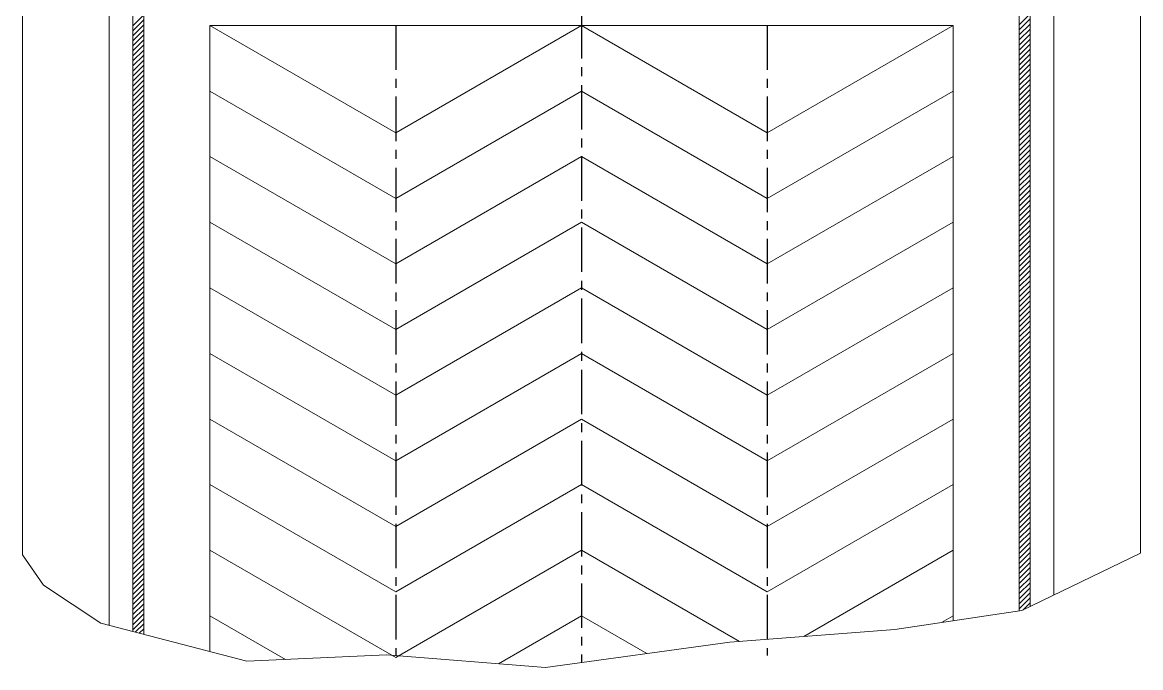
# Model space of a CAD drawing. Header units: millimetres. Extents: x 3265 to 3871, y 967 to 1387.
# Drawn here: x 3590.66 to 3622.09, y 1101.2 to 1119.33 of the extents above; entities that cross this region are included whole.
import ezdxf

# ---------------------------------------------------------------- set-up
doc = ezdxf.new("R2010")
doc.units = ezdxf.units.MM
doc.linetypes.add('CENTER', pattern=[2, 1.25, -0.25, 0.25, -0.25])
doc.linetypes.add('CENTER2', pattern=[28.575, 19.05, -3.175, 3.175, -3.175])
doc.layers.add('1', color=1, linetype='Continuous', lineweight=18, true_color=0xff0000)
doc.layers.add('2', color=2, linetype='Continuous', lineweight=18, true_color=0xffff00)

msp = doc.modelspace()

# ---------------------------------------------------------------- linework, layer by layer
at = {"color": 3, "linetype": 'CENTER'}
for p, q in [((3606.37389, 1135.56551), (3606.37389, 1101.33669)), ((3601.15149, 1119.24104), (3601.15149, 1101.53377)), ((3611.59629, 1119.24104), (3611.59629, 1101.53377))]:
    msp.add_line(p, q, dxfattribs=at)
at = {"layer": '1', "linetype": 'Continuous'}
for p, q in [((3590.66061, 1135.56551), (3590.66061, 1104.3647)), ((3622.08717, 1104.40895), (3622.08717, 1135.56551)), ((3593.10285, 1131.38882), (3593.10285, 1102.38369)), ((3619.64493, 1131.38882), (3619.64493, 1103.2326)), ((3593.76333, 1127.65634), (3593.76333, 1102.21151)), ((3618.98445, 1127.65634), (3618.98445, 1102.91447)), ((3594.07053, 1120.52991), (3594.07053, 1102.13142)), ((3618.67725, 1120.17682), (3618.67725, 1102.79168)), ((3595.92909, 1119.24104), (3616.81869, 1119.24104)), ((3595.92909, 1119.24104), (3595.92909, 1101.64691)), ((3616.81869, 1119.24104), (3616.81869, 1102.51309)), ((3591.25611, 1103.51679), (3590.66061, 1104.3647)), ((3622.08717, 1104.40895), (3618.75315, 1102.80306)), ((3592.86308, 1102.4462), (3591.25611, 1103.51679)), ((3618.75315, 1102.80306), (3615.18211, 1102.26776)), ((3596.96978, 1101.3756), (3592.86308, 1102.4462)), ((3616.49315, 1102.46429), (3616.81869, 1102.65224)), ((3615.18211, 1102.26776), (3610.53975, 1101.9109)), ((3610.53975, 1101.9109), (3605.36174, 1101.19717)), ((3600.89793, 1101.55404), (3596.96978, 1101.3756)), ((3605.36174, 1101.19717), (3600.89793, 1101.55404))]:
    msp.add_line(p, q, dxfattribs=at)
at = {"layer": '2', "linetype": 'CENTER2'}
for p, q in [((3593.76333, 1119.23276), (3594.07053, 1119.53996)), ((3618.67725, 1119.25652), (3618.98445, 1119.56372)), ((3618.67725, 1119.1151), (3618.98445, 1119.4223)), ((3593.76333, 1119.09133), (3594.07053, 1119.39853)), ((3593.76333, 1118.94991), (3594.07053, 1119.25711)), ((3593.76333, 1118.80849), (3594.07053, 1119.11569)), ((3601.15149, 1116.22588), (3595.92909, 1119.24104)), ((3606.37389, 1119.24104), (3601.15149, 1116.22588)), ((3606.37389, 1119.24104), (3611.59629, 1116.22588)), ((3611.59629, 1116.22588), (3616.81869, 1119.24104)), ((3618.67725, 1118.97367), (3618.98445, 1119.28087)), ((3618.67725, 1118.83225), (3618.98445, 1119.13945)), ((3593.76333, 1118.66707), (3594.07053, 1118.97427)), ((3593.76333, 1118.52565), (3594.07053, 1118.83285)), ((3618.67725, 1118.69083), (3618.98445, 1118.99803)), ((3618.67725, 1118.54941), (3618.98445, 1118.85661)), ((3593.76333, 1118.38423), (3594.07053, 1118.69143)), ((3593.76333, 1118.24281), (3594.07053, 1118.55001)), ((3618.67725, 1118.40799), (3618.98445, 1118.71519)), ((3618.67725, 1118.26657), (3618.98445, 1118.57377)), ((3593.76333, 1118.10138), (3594.07053, 1118.40858)), ((3593.76333, 1117.95996), (3594.07053, 1118.26716)), ((3618.67725, 1118.12515), (3618.98445, 1118.43235)), ((3618.67725, 1117.98372), (3618.98445, 1118.29092)), ((3593.76333, 1117.81854), (3594.07053, 1118.12574)), ((3593.76333, 1117.67712), (3594.07053, 1117.98432)), ((3593.76333, 1117.5357), (3594.07053, 1117.8429)), ((3618.67725, 1117.8423), (3618.98445, 1118.1495)), ((3618.67725, 1117.70088), (3618.98445, 1118.00808)), ((3618.67725, 1117.55946), (3618.98445, 1117.86666)), ((3593.76333, 1117.39428), (3594.07053, 1117.70148)), ((3593.76333, 1117.25286), (3594.07053, 1117.56006)), ((3618.67725, 1117.41804), (3618.98445, 1117.72524)), ((3618.67725, 1117.27662), (3618.98445, 1117.58382)), ((3593.76333, 1117.11144), (3594.07053, 1117.41864)), ((3593.76333, 1116.97001), (3594.07053, 1117.27721)), ((3601.15149, 1114.38268), (3595.92909, 1117.39784)), ((3606.37389, 1117.39784), (3601.15149, 1114.38268)), ((3606.37389, 1117.39784), (3611.59629, 1114.38268)), ((3611.59629, 1114.38268), (3616.81869, 1117.39784)), ((3618.67725, 1117.1352), (3618.98445, 1117.4424)), ((3618.67725, 1116.99378), (3618.98445, 1117.30098)), ((3593.76333, 1116.82859), (3594.07053, 1117.13579)), ((3593.76333, 1116.68717), (3594.07053, 1116.99437)), ((3618.67725, 1116.85235), (3618.98445, 1117.15955)), ((3618.67725, 1116.71093), (3618.98445, 1117.01813)), ((3593.76333, 1116.54575), (3594.07053, 1116.85295)), ((3593.76333, 1116.40433), (3594.07053, 1116.71153)), ((3618.67725, 1116.56951), (3618.98445, 1116.87671)), ((3618.67725, 1116.42809), (3618.98445, 1116.73529)), ((3618.67725, 1116.28667), (3618.98445, 1116.59387)), ((3593.76333, 1116.26291), (3594.07053, 1116.57011)), ((3593.76333, 1116.12149), (3594.07053, 1116.42869)), ((3593.76333, 1115.98006), (3594.07053, 1116.28726)), ((3618.67725, 1116.14525), (3618.98445, 1116.45245)), ((3618.67725, 1116.00383), (3618.98445, 1116.31103)), ((3593.76333, 1115.83864), (3594.07053, 1116.14584)), ((3593.76333, 1115.69722), (3594.07053, 1116.00442)), ((3618.67725, 1115.8624), (3618.98445, 1116.1696)), ((3618.67725, 1115.72098), (3618.98445, 1116.02818)), ((3593.76333, 1115.5558), (3594.07053, 1115.863)), ((3593.76333, 1115.41438), (3594.07053, 1115.72158)), ((3618.67725, 1115.57956), (3618.98445, 1115.88676)), ((3618.67725, 1115.43814), (3618.98445, 1115.74534)), ((3593.76333, 1115.27296), (3594.07053, 1115.58016)), ((3593.76333, 1115.13154), (3594.07053, 1115.43874)), ((3601.15149, 1112.53948), (3595.92909, 1115.55464)), ((3606.37389, 1115.55464), (3601.15149, 1112.53948)), ((3606.37389, 1115.55464), (3611.59629, 1112.53948)), ((3611.59629, 1112.53948), (3616.81869, 1115.55464)), ((3618.67725, 1115.29672), (3618.98445, 1115.60392)), ((3618.67725, 1115.1553), (3618.98445, 1115.4625)), ((3593.76333, 1114.99011), (3594.07053, 1115.29731)), ((3593.76333, 1114.84869), (3594.07053, 1115.15589)), ((3593.76333, 1114.70727), (3594.07053, 1115.01447)), ((3618.67725, 1115.01388), (3618.98445, 1115.32108)), ((3618.67725, 1114.87245), (3618.98445, 1115.17965)), ((3618.67725, 1114.73103), (3618.98445, 1115.03823)), ((3593.76333, 1114.56585), (3594.07053, 1114.87305)), ((3593.76333, 1114.42443), (3594.07053, 1114.73163)), ((3618.67725, 1114.58961), (3618.98445, 1114.89681)), ((3618.67725, 1114.44819), (3618.98445, 1114.75539)), ((3593.76333, 1114.28301), (3594.07053, 1114.59021)), ((3593.76333, 1114.14159), (3594.07053, 1114.44879)), ((3618.67725, 1114.30677), (3618.98445, 1114.61397)), ((3618.67725, 1114.16535), (3618.98445, 1114.47255)), ((3593.76333, 1114.00017), (3594.07053, 1114.30737)), ((3593.76333, 1113.85874), (3594.07053, 1114.16594)), ((3618.67725, 1114.02393), (3618.98445, 1114.33113)), ((3618.67725, 1113.88251), (3618.98445, 1114.18971)), ((3593.76333, 1113.71732), (3594.07053, 1114.02452)), ((3593.76333, 1113.5759), (3594.07053, 1113.8831)), ((3618.67725, 1113.74108), (3618.98445, 1114.04828)), ((3618.67725, 1113.59966), (3618.98445, 1113.90686)), ((3618.67725, 1113.45824), (3618.98445, 1113.76544)), ((3593.76333, 1113.43448), (3594.07053, 1113.74168)), ((3593.76333, 1113.29306), (3594.07053, 1113.60026)), ((3593.76333, 1113.15164), (3594.07053, 1113.45884)), ((3601.15149, 1110.69628), (3595.92909, 1113.71144)), ((3606.37389, 1113.71144), (3601.15149, 1110.69628)), ((3606.37389, 1113.71144), (3611.59629, 1110.69628)), ((3611.59629, 1110.69628), (3616.81869, 1113.71144)), ((3618.67725, 1113.31682), (3618.98445, 1113.62402)), ((3618.67725, 1113.1754), (3618.98445, 1113.4826)), ((3593.76333, 1113.01022), (3594.07053, 1113.31742)), ((3593.76333, 1112.86879), (3594.07053, 1113.17599)), ((3618.67725, 1113.03398), (3618.98445, 1113.34118)), ((3618.67725, 1112.89256), (3618.98445, 1113.19976)), ((3593.76333, 1112.72737), (3594.07053, 1113.03457)), ((3593.76333, 1112.58595), (3594.07053, 1112.89315)), ((3618.67725, 1112.75113), (3618.98445, 1113.05833)), ((3618.67725, 1112.60971), (3618.98445, 1112.91691)), ((3593.76333, 1112.44453), (3594.07053, 1112.75173)), ((3593.76333, 1112.30311), (3594.07053, 1112.61031)), ((3618.67725, 1112.46829), (3618.98445, 1112.77549)), ((3618.67725, 1112.32687), (3618.98445, 1112.63407)), ((3593.76333, 1112.16169), (3594.07053, 1112.46889)), ((3593.76333, 1112.02027), (3594.07053, 1112.32747)), ((3593.76333, 1111.87884), (3594.07053, 1112.18604)), ((3618.67725, 1112.18545), (3618.98445, 1112.49265)), ((3618.67725, 1112.04403), (3618.98445, 1112.35123)), ((3618.67725, 1111.90261), (3618.98445, 1112.20981)), ((3593.76333, 1111.73742), (3594.07053, 1112.04462)), ((3593.76333, 1111.596), (3594.07053, 1111.9032)), ((3618.67725, 1111.76118), (3618.98445, 1112.06838)), ((3618.67725, 1111.61976), (3618.98445, 1111.92696)), ((3593.76333, 1111.45458), (3594.07053, 1111.76178)), ((3593.76333, 1111.31316), (3594.07053, 1111.62036)), ((3601.15149, 1108.85308), (3595.92909, 1111.86824)), ((3606.37389, 1111.86824), (3601.15149, 1108.85308)), ((3606.37389, 1111.86824), (3611.59629, 1108.85308)), ((3611.59629, 1108.85308), (3616.81869, 1111.86824)), ((3618.67725, 1111.47834), (3618.98445, 1111.78554)), ((3618.67725, 1111.33692), (3618.98445, 1111.64412)), ((3593.76333, 1111.17174), (3594.07053, 1111.47894)), ((3593.76333, 1111.03032), (3594.07053, 1111.33752)), ((3618.67725, 1111.1955), (3618.98445, 1111.5027)), ((3618.67725, 1111.05408), (3618.98445, 1111.36128)), ((3593.76333, 1110.8889), (3594.07053, 1111.1961)), ((3593.76333, 1110.74747), (3594.07053, 1111.05467)), ((3618.67725, 1110.91266), (3618.98445, 1111.21986)), ((3618.67725, 1110.77124), (3618.98445, 1111.07844)), ((3618.67725, 1110.62981), (3618.98445, 1110.93701)), ((3593.76333, 1110.60605), (3594.07053, 1110.91325)), ((3593.76333, 1110.46463), (3594.07053, 1110.77183)), ((3593.76333, 1110.32321), (3594.07053, 1110.63041)), ((3618.67725, 1110.48839), (3618.98445, 1110.79559)), ((3618.67725, 1110.34697), (3618.98445, 1110.65417)), ((3593.76333, 1110.18179), (3594.07053, 1110.48899)), ((3593.76333, 1110.04037), (3594.07053, 1110.34757)), ((3618.67725, 1110.20555), (3618.98445, 1110.51275)), ((3618.67725, 1110.06413), (3618.98445, 1110.37133)), ((3593.76333, 1109.89895), (3594.07053, 1110.20615)), ((3593.76333, 1109.75752), (3594.07053, 1110.06472)), ((3601.15149, 1107.00988), (3595.92909, 1110.02504)), ((3606.37389, 1110.02504), (3601.15149, 1107.00988)), ((3606.37389, 1110.02504), (3611.59629, 1107.00988)), ((3611.59629, 1107.00988), (3616.81869, 1110.02504)), ((3618.67725, 1109.92271), (3618.98445, 1110.22991)), ((3618.67725, 1109.78129), (3618.98445, 1110.08849)), ((3593.76333, 1109.6161), (3594.07053, 1109.9233)), ((3593.76333, 1109.47468), (3594.07053, 1109.78188)), ((3618.67725, 1109.63986), (3618.98445, 1109.94706)), ((3618.67725, 1109.49844), (3618.98445, 1109.80564)), ((3593.76333, 1109.33326), (3594.07053, 1109.64046)), ((3593.76333, 1109.19184), (3594.07053, 1109.49904)), ((3593.76333, 1109.05042), (3594.07053, 1109.35762)), ((3618.67725, 1109.35702), (3618.98445, 1109.66422)), ((3618.67725, 1109.2156), (3618.98445, 1109.5228)), ((3618.67725, 1109.07418), (3618.98445, 1109.38138)), ((3593.76333, 1108.909), (3594.07053, 1109.2162)), ((3593.76333, 1108.76758), (3594.07053, 1109.07478)), ((3618.67725, 1108.93276), (3618.98445, 1109.23996)), ((3618.67725, 1108.79134), (3618.98445, 1109.09854)), ((3593.76333, 1108.62615), (3594.07053, 1108.93335)), ((3593.76333, 1108.48473), (3594.07053, 1108.79193)), ((3618.67725, 1108.64992), (3618.98445, 1108.95712)), ((3618.67725, 1108.50849), (3618.98445, 1108.81569)), ((3593.76333, 1108.34331), (3594.07053, 1108.65051)), ((3593.76333, 1108.20189), (3594.07053, 1108.50909)), ((3618.67725, 1108.36707), (3618.98445, 1108.67427)), ((3618.67725, 1108.22565), (3618.98445, 1108.53285)), ((3593.76333, 1108.06047), (3594.07053, 1108.36767)), ((3593.76333, 1107.91905), (3594.07053, 1108.22625)), ((3601.15149, 1105.16668), (3595.92909, 1108.18184)), ((3606.37389, 1108.18184), (3601.15149, 1105.16668)), ((3606.37389, 1108.18184), (3611.59629, 1105.16668)), ((3611.59629, 1105.16668), (3616.81869, 1108.18184)), ((3618.67725, 1108.08423), (3618.98445, 1108.39143)), ((3618.67725, 1107.94281), (3618.98445, 1108.25001)), ((3618.67725, 1107.80139), (3618.98445, 1108.10859)), ((3593.76333, 1107.77763), (3594.07053, 1108.08483)), ((3593.76333, 1107.6362), (3594.07053, 1107.9434)), ((3593.76333, 1107.49478), (3594.07053, 1107.80198)), ((3618.67725, 1107.65997), (3618.98445, 1107.96717)), ((3618.67725, 1107.51854), (3618.98445, 1107.82574)), ((3593.76333, 1107.35336), (3594.07053, 1107.66056)), ((3593.76333, 1107.21194), (3594.07053, 1107.51914)), ((3618.67725, 1107.37712), (3618.98445, 1107.68432)), ((3618.67725, 1107.2357), (3618.98445, 1107.5429)), ((3593.76333, 1107.07052), (3594.07053, 1107.37772)), ((3593.76333, 1106.9291), (3594.07053, 1107.2363)), ((3618.67725, 1107.09428), (3618.98445, 1107.40148)), ((3618.67725, 1106.95286), (3618.98445, 1107.26006)), ((3593.76333, 1106.78768), (3594.07053, 1107.09488)), ((3593.76333, 1106.64625), (3594.07053, 1106.95345)), ((3618.67725, 1106.81144), (3618.98445, 1107.11864)), ((3618.67725, 1106.67002), (3618.98445, 1106.97722)), ((3593.76333, 1106.50483), (3594.07053, 1106.81203)), ((3593.76333, 1106.36341), (3594.07053, 1106.67061)), ((3593.76333, 1106.22199), (3594.07053, 1106.52919)), ((3618.67725, 1106.52859), (3618.98445, 1106.83579)), ((3618.67725, 1106.38717), (3618.98445, 1106.69437)), ((3618.67725, 1106.24575), (3618.98445, 1106.55295)), ((3593.76333, 1106.08057), (3594.07053, 1106.38777)), ((3593.76333, 1105.93915), (3594.07053, 1106.24635)), ((3601.15149, 1103.32348), (3595.92909, 1106.33864)), ((3606.37389, 1106.33864), (3601.15149, 1103.32348)), ((3606.37389, 1106.33864), (3611.59629, 1103.32348)), ((3611.59629, 1103.32348), (3616.81869, 1106.33864)), ((3618.67725, 1106.10433), (3618.98445, 1106.41153)), ((3618.67725, 1105.96291), (3618.98445, 1106.27011)), ((3593.76333, 1105.79773), (3594.07053, 1106.10493)), ((3593.76333, 1105.65631), (3594.07053, 1105.96351)), ((3618.67725, 1105.82149), (3618.98445, 1106.12869)), ((3618.67725, 1105.68007), (3618.98445, 1105.98727)), ((3593.76333, 1105.51488), (3594.07053, 1105.82208)), ((3593.76333, 1105.37346), (3594.07053, 1105.68066)), ((3618.67725, 1105.53865), (3618.98445, 1105.84585)), ((3618.67725, 1105.39722), (3618.98445, 1105.70442)), ((3593.76333, 1105.23204), (3594.07053, 1105.53924)), ((3593.76333, 1105.09062), (3594.07053, 1105.39782)), ((3618.67725, 1105.2558), (3618.98445, 1105.563)), ((3618.67725, 1105.11438), (3618.98445, 1105.42158)), ((3618.67725, 1104.97296), (3618.98445, 1105.28016)), ((3593.76333, 1104.9492), (3594.07053, 1105.2564)), ((3593.76333, 1104.80778), (3594.07053, 1105.11498)), ((3593.76333, 1104.66636), (3594.07053, 1104.97356)), ((3618.67725, 1104.83154), (3618.98445, 1105.13874)), ((3618.67725, 1104.69012), (3618.98445, 1104.99732)), ((3593.76333, 1104.52493), (3594.07053, 1104.83213)), ((3593.76333, 1104.38351), (3594.07053, 1104.69071)), ((3618.67725, 1104.5487), (3618.98445, 1104.8559)), ((3618.67725, 1104.40727), (3618.98445, 1104.71447)), ((3593.76333, 1104.24209), (3594.07053, 1104.54929)), ((3593.76333, 1104.10067), (3594.07053, 1104.40787)), ((3601.15149, 1101.48028), (3595.92909, 1104.49544)), ((3606.37389, 1104.49544), (3601.15149, 1101.48028)), ((3606.37389, 1104.49544), (3610.81393, 1101.93198)), ((3612.61898, 1102.07073), (3616.81869, 1104.49544)), ((3618.67725, 1104.26585), (3618.98445, 1104.57305)), ((3618.67725, 1104.12443), (3618.98445, 1104.43163)), ((3593.76333, 1103.95925), (3594.07053, 1104.26645)), ((3593.76333, 1103.81783), (3594.07053, 1104.12503)), ((3618.67725, 1103.98301), (3618.98445, 1104.29021)), ((3618.67725, 1103.84159), (3618.98445, 1104.14879)), ((3593.76333, 1103.67641), (3594.07053, 1103.98361)), ((3593.76333, 1103.53498), (3594.07053, 1103.84218)), ((3618.67725, 1103.70017), (3618.98445, 1104.00737)), ((3618.67725, 1103.55875), (3618.98445, 1103.86595)), ((3618.67725, 1103.41732), (3618.98445, 1103.72452)), ((3593.76333, 1103.39356), (3594.07053, 1103.70076)), ((3593.76333, 1103.25214), (3594.07053, 1103.55934)), ((3593.76333, 1103.11072), (3594.07053, 1103.41792)), ((3618.67725, 1103.2759), (3618.98445, 1103.5831)), ((3618.67725, 1103.13448), (3618.98445, 1103.44168)), ((3593.76333, 1102.9693), (3594.07053, 1103.2765)), ((3593.76333, 1102.82788), (3594.07053, 1103.13508)), ((3618.67725, 1102.99306), (3618.98445, 1103.30026)), ((3618.67725, 1102.85164), (3618.98445, 1103.15884)), ((3593.76333, 1102.68646), (3594.07053, 1102.99366)), ((3593.76333, 1102.54504), (3594.07053, 1102.85224)), ((3618.78583, 1102.8188), (3618.98445, 1103.01742)), ((3593.76333, 1102.40361), (3594.07053, 1102.71081)), ((3593.76333, 1102.26219), (3594.07053, 1102.56939)), ((3598.05491, 1101.4249), (3595.92909, 1102.65224)), ((3606.37389, 1102.65224), (3604.03707, 1101.30307)), ((3606.37389, 1102.65224), (3608.21334, 1101.59023)), ((3593.8353, 1102.19274), (3594.07053, 1102.42797)), ((3593.94748, 1102.1635), (3594.07053, 1102.28655)), ((3594.05966, 1102.13426), (3594.07053, 1102.14513))]:
    msp.add_line(p, q, dxfattribs=at)

doc.saveas('drawing.dxf')
